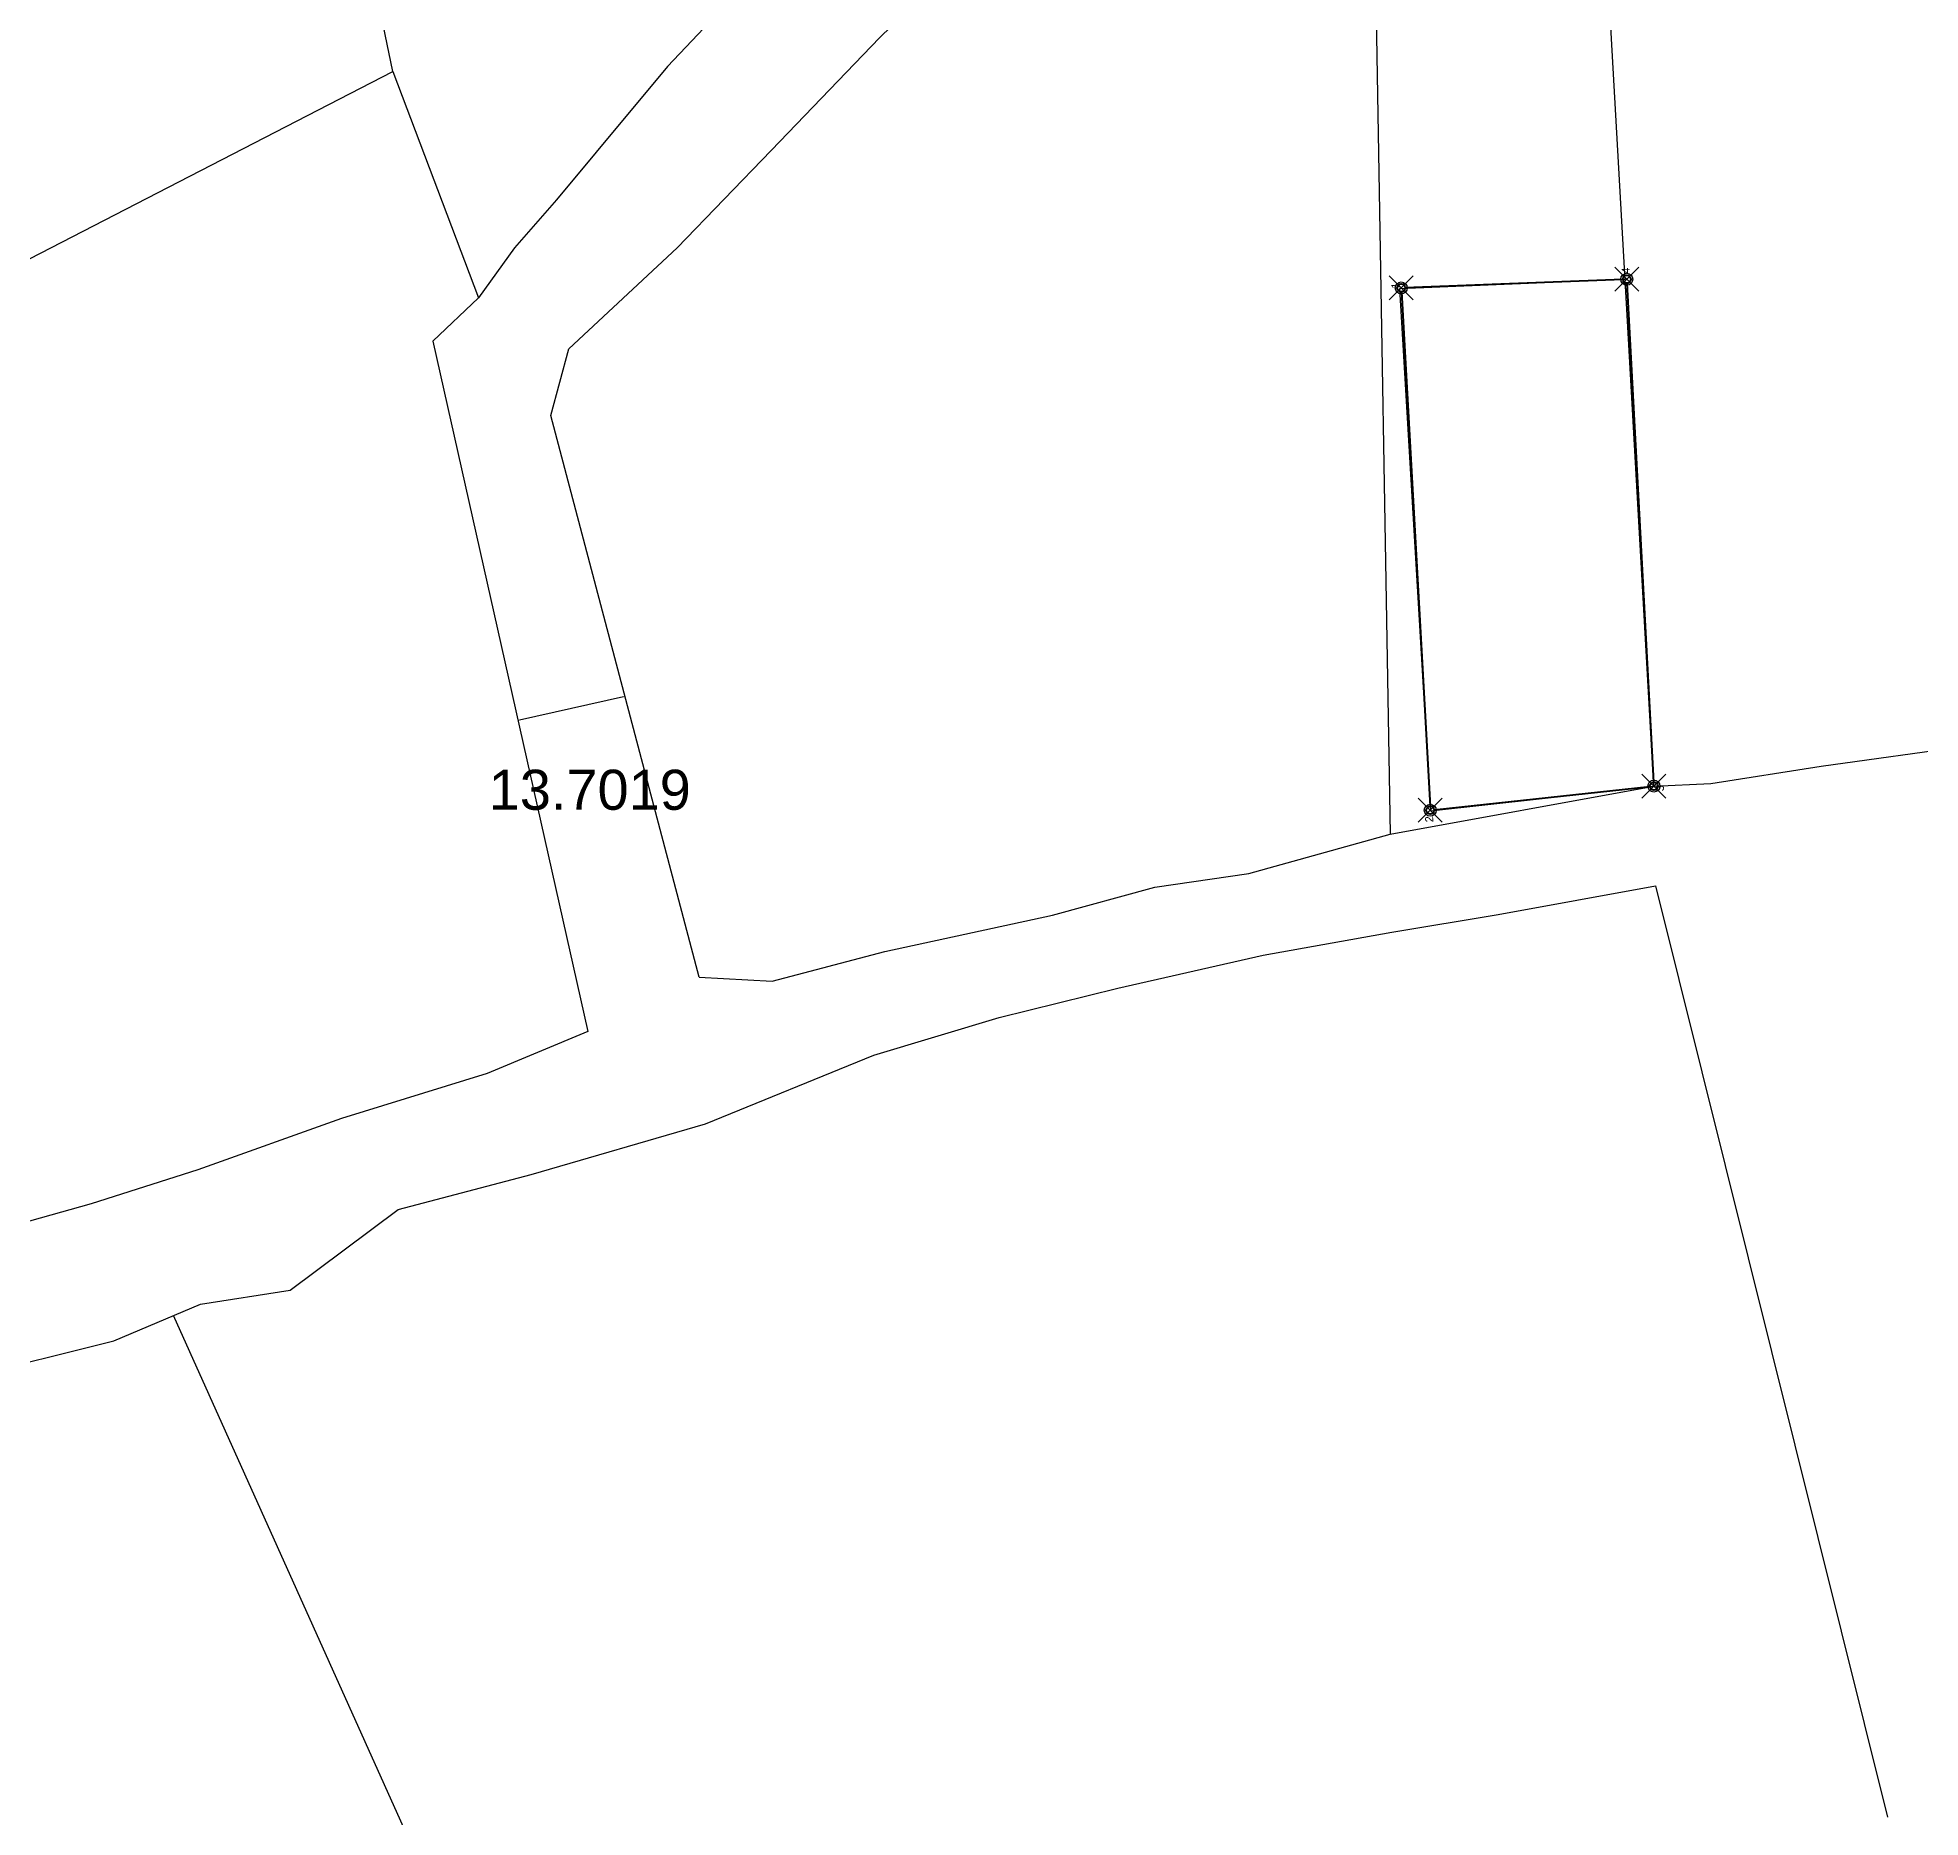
# Model space of a CAD drawing. Header units: millimetres. Extents: x 605783 to 626520, y 1302882 to 1324778.
# Drawn here: x 626046.5 to 626281.7, y 1324105.3 to 1324327.6 of the extents above; entities that cross this region are included whole.
import ezdxf
from ezdxf.enums import TextEntityAlignment as Align

# ---------------------------------------------------------------- set-up
doc = ezdxf.new("R2010")
doc.units = ezdxf.units.MM
doc.header["$PDMODE"] = 35
doc.header["$PDSIZE"] = 1.5
doc.layers.add('-2', color=1, linetype='Continuous')
doc.layers.add('CVL_CUADCON_LIN', color=8, linetype='Continuous')
doc.styles.add('HECTOR LOPEZ', font='arial.ttf')
doc.styles.get("Standard").update_dxf_attribs({"font": 'TCCM____.TTF'})
doc.dimstyles.get("Standard").update_dxf_attribs({"dimtxt": 5, "dimasz": 0.18, "dimexe": 0.18, "dimexo": 0.0625, "dimgap": 0.09, "dimtad": 0, "dimtih": 1, "dimtoh": 1, "dimdec": 4, "dimzin": 0, "dimdsep": 46, "dimtxsty": 'HECTOR LOPEZ', "dimcen": 0.09, "dimadec": 0, "dimazin": 0, "dimtfac": 1, "dimtdec": 4, "dimtofl": 0, "dimtmove": 2, "dimatfit": 3, "dimfxl": 0.18, "dimtolj": 1, "dimtzin": 0, "dimarcsym": 0})

# ---------------------------------------------------------------- blocks, each defined once
blk = doc.blocks.new('*D327')
at = {"layer": 'CVL_CUADCON_LIN', "color": 0, "lineweight": -2, "ltscale": 0.5, "transparency": 16777216}
for p, q in [((626119.66, 1324245.26), (626106.64, 1324242.33)), ((626119.84, 1324245.23), (626119.87, 1324245.12)), ((626106.48, 1324242.23), (626106.5, 1324242.12))]:
    blk.add_line(p, q, dxfattribs=at)
at = {"layer": 'CVL_CUADCON_LIN', "color": 0, "ltscale": 0.5, "transparency": 16777216}
for points in [[(626119.65, 1324245.29), (626119.66, 1324245.23), (626119.83, 1324245.3)], [(626106.63, 1324242.36), (626106.64, 1324242.3), (626106.46, 1324242.29)]]:
    blk.add_solid(points, dxfattribs=at)
at = {"layer": 'Defpoints', "color": 0, "ltscale": 0.5, "transparency": 16777216}
for p in [(626119.83, 1324245.3), (626106.46, 1324242.29), (626106.46, 1324242.29)]:
    blk.add_point(p, dxfattribs=at)
at = {"layer": 'CVL_CUADCON_LIN', "color": 0, "ltscale": 0.5, "transparency": 16777216, "insert": (626115.44, 1324233.6), "char_height": 5, "attachment_point": 5, "style": 'HECTOR LOPEZ'}
blk.add_mtext('\\A1;13.7019', dxfattribs=at)

msp = doc.modelspace()

# ---------------------------------------------------------------- linework, layer by layer
at = {"layer": '-2', "color": 1, "linetype": 'Continuous'}
for p, q in [((626090.84079, 1324323.35294), (626077.51679, 1324388.03494)), ((626248.39779, 1324234.09094), (626240.71679, 1324369.57794)), ((626213.12179, 1324363.93294), (626215.45679, 1324228.07594)), ((625984.97479, 1324268.86994), (626090.84079, 1324323.35294)), ((626090.84079, 1324323.35294), (626101.54779, 1324295.10294)), ((626095.81579, 1324289.65594), (626115.19179, 1324203.45594)), ((626215.45679, 1324228.07594), (626248.39779, 1324234.09094)), ((626248.58479, 1324221.62494), (626277.58379, 1324105.27994))]:
    msp.add_line(p, q, dxfattribs=at)
for points in [[(626163.26979, 1324401.84094), (626162.59179, 1324395.24694), (626163.07079, 1324384.29894), (626163.04279, 1324373.36494), (626161.85579, 1324366.78394), (626160.18079, 1324360.97794), (626154.66979, 1324354.25394), (626147.60879, 1324346.55294), (626139.78579, 1324338.87194), (626131.96279, 1324331.19094), (626125.16879, 1324323.99194), (626116.25079, 1324313.28694), (626111.26679, 1324307.31294), (626106.02979, 1324301.34494), (626101.54779, 1324295.10294), (626095.81579, 1324289.65594)], [(626129.09079, 1324210.21694), (626110.57079, 1324280.37494), (626112.81979, 1324288.70794), (626126.36179, 1324301.32794), (626138.11279, 1324313.48494), (626151.69479, 1324327.62894), (626161.86279, 1324337.53894), (626167.66079, 1324345.52694), (626171.63479, 1324351.78194), (626174.90579, 1324360.34294)], [(626248.39779, 1324234.09094), (626255.52279, 1324234.41494), (626269.30379, 1324236.60194), (626287.92379, 1324239.17294), (626309.35079, 1324242.17894), (626323.34579, 1324242.83494), (626336.33179, 1324243.77094), (626350.60779, 1324245.43694)], [(626129.09079, 1324210.21694), (626138.22779, 1324209.72694), (626152.30179, 1324213.43194), (626173.25979, 1324217.97694), (626186.05779, 1324221.46094), (626197.79379, 1324223.19194), (626215.45679, 1324228.07594)], [(626078.01179, 1324171.10294), (626091.48779, 1324181.18094), (626108.12179, 1324185.58294), (626129.88779, 1324191.88694), (626150.95079, 1324200.49794), (626166.57579, 1324205.17994), (626181.41179, 1324208.86594), (626199.56279, 1324212.97394), (626215.64979, 1324215.86394), (626228.92279, 1324218.06394), (626248.58479, 1324221.62494)], [(626115.19179, 1324203.45594), (626102.60179, 1324198.18694), (626084.41179, 1324192.55294), (626066.45479, 1324186.15094), (626053.12979, 1324181.91794), (626031.62379, 1324175.86194), (626020.36279, 1324172.84694), (626004.46479, 1324167.40894)], [(625999.88279, 1324147.43694), (626018.10579, 1324154.34094), (626037.57279, 1324160.19594), (626055.99179, 1324164.80594), (626066.78379, 1324169.35894), (626078.01179, 1324171.10294)]]:
    msp.add_lwpolyline(points, dxfattribs=at)
at = {"color": 1, "lineweight": 40}
for points in [[(626216.85993, 1324295.82412), (626220.43243, 1324231.57336)], [(626244.51187, 1324297.3813), (626217.3318, 1324296.34245)], [(626248.37108, 1324234.59023), (626245.03821, 1324296.90111)], [(626220.9573, 1324231.12781), (626247.90068, 1324234.03726)]]:
    msp.add_lwpolyline(points, dxfattribs=at)
for centre in [(626216.83217, 1324296.32335), (626245.01151, 1324297.4004), (626248.39779, 1324234.09094), (626220.46019, 1324231.07413)]:
    msp.add_circle(centre, 0.5, dxfattribs=at)
at = {"color": 1}
for p in [(626245.01151, 1324297.4004), (626216.83217, 1324296.32335), (626248.39779, 1324234.09094), (626220.46019, 1324231.07413)]:
    msp.add_point(p, dxfattribs=at)
at = {"layer": 'CVL_CUADCON_LIN', "color": 1, "ltscale": 0.5, "flags": 128}
msp.add_lwpolyline([(626220.46846, 1324230.98474), (626248.39779, 1324234.09094), (626244.8091, 1324297.39266), (626216.63183, 1324296.22554)], close=True, dxfattribs=at)
msp.add_lwpolyline([(626126.74679, 1324027.15593), (626063.43789, 1324167.94736)], dxfattribs=at)

# ---------------------------------------------------------------- texts
at = {"color": 1}
msp.add_text('4', height=1, rotation=91.0869561, dxfattribs=at).set_placement((626245.68552, 1324298.13912), align=Align.BOTTOM_LEFT)
msp.add_text('1', height=1, rotation=91.0869561, dxfattribs=at).set_placement((626216.09266, 1324296.99654), align=Align.MIDDLE_RIGHT)
msp.add_text('3', height=1, rotation=91.0869561, dxfattribs=at).set_placement((626249.15942, 1324233.44298), align=Align.MIDDLE_LEFT)
msp.add_text('2', height=1, rotation=91.0869561, dxfattribs=at).set_placement((626219.81303, 1324230.31182), align=Align.TOP_RIGHT)

# ---------------------------------------------------------------- dimensions: what is measured, and where the dimension line sits
at = {"layer": 'CVL_CUADCON_LIN', "color": 1, "ltscale": 0.5}
dim = msp.add_aligned_dim(p1=(626119.83079, 1324245.29594), p2=(626106.46245, 1324242.29102), distance=0, dimstyle='Standard', dxfattribs=at)
dim.commit()
dim.dimension.update_dxf_attribs({"geometry": '*D327', "text_midpoint": (626115.43691, 1324233.60443)})

doc.saveas('drawing.dxf')
